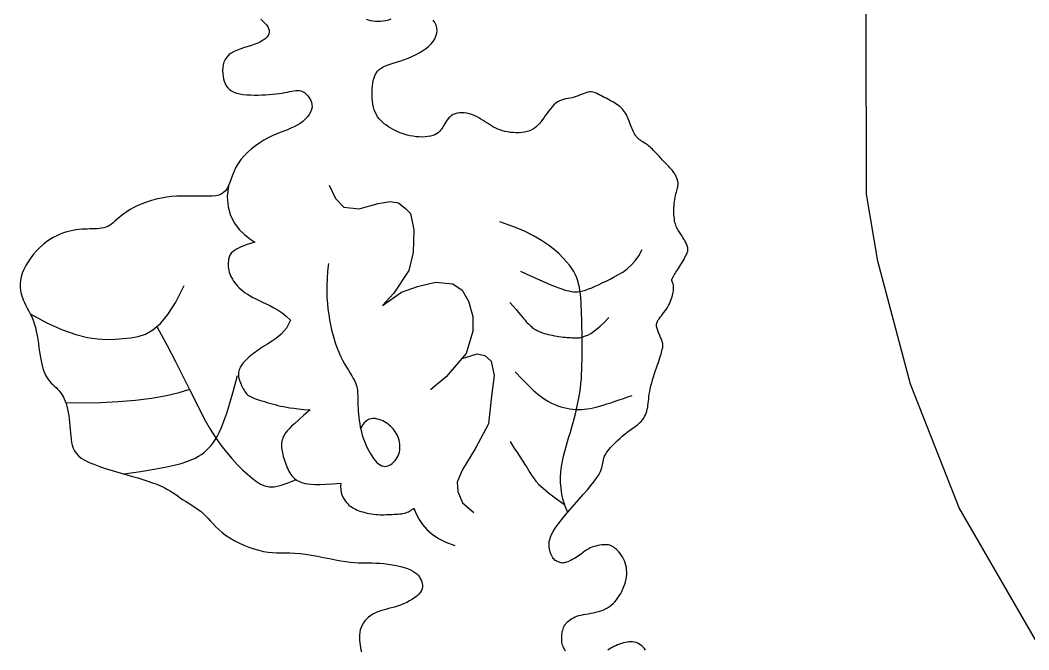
# Paper-space layout 'A0' of a CAD drawing. Header units: millimetres. Extents: x -364 to 825, y -1 to 840.
# Drawn here: x 644.587 to 648.703, y 82.134 to 84.706 of the extents above; entities that cross this region are included whole.
import ezdxf

# ---------------------------------------------------------------- set-up
doc = ezdxf.new("R2010")
doc.units = ezdxf.units.MM
doc.layers.add('ARQ_Vista 01', color=1, linetype='Continuous')

# ---------------------------------------------------------------- blocks, each defined once
blk = doc.blocks.new('BRASÃO ESTADO PARANÁ')
at = {"layer": 'ARQ_Vista 01'}
for points in [[(3242.148, -31183.957), (3242.054, -31183.845), (3241.956, -31183.746), (3241.857, -31183.661), (3241.757, -31183.591), (3241.656, -31183.537), (3241.554, -31183.497), (3241.451, -31183.47), (3241.345, -31183.455), (3241.238, -31183.451), (3241.127, -31183.456), (3241.014, -31183.47), (3240.897, -31183.492), (3240.778, -31183.52), (3240.658, -31183.554), (3240.538, -31183.594), (3240.42, -31183.638), (3240.306, -31183.686), (3240.196, -31183.737), (3240.091, -31183.79), (3239.994, -31183.845), (3239.902, -31183.901), (3239.815, -31183.957)], [(3237.211, -31183.995), (3237.165, -31183.934), (3237.123, -31183.87), (3237.087, -31183.801), (3237.057, -31183.728), (3237.031, -31183.651), (3237.01, -31183.568), (3236.993, -31183.481), (3236.982, -31183.389), (3236.975, -31183.294), (3236.973, -31183.197), (3236.976, -31183.1), (3236.983, -31183.002), (3236.996, -31182.907), (3237.013, -31182.813), (3237.035, -31182.724), (3237.063, -31182.637), (3237.096, -31182.555), (3237.135, -31182.475), (3237.181, -31182.4), (3237.232, -31182.327), (3237.291, -31182.258), (3237.357, -31182.193), (3237.43, -31182.13), (3237.511, -31182.071), (3237.6, -31182.015), (3237.696, -31181.964), (3237.802, -31181.916), (3237.916, -31181.872), (3238.039, -31181.833), (3238.171, -31181.798), (3238.311, -31181.767), (3238.46, -31181.739), (3238.613, -31181.713), (3238.77, -31181.686), (3238.927, -31181.657), (3239.084, -31181.625), (3239.238, -31181.586), (3239.387, -31181.541), (3239.529, -31181.487), (3239.664, -31181.424), (3239.792, -31181.352), (3239.914, -31181.272), (3240.03, -31181.183), (3240.14, -31181.085), (3240.245, -31180.979), (3240.344, -31180.865), (3240.438, -31180.742), (3240.526, -31180.612), (3240.609, -31180.476), (3240.684, -31180.335), (3240.752, -31180.19), (3240.813, -31180.042), (3240.865, -31179.892), (3240.907, -31179.741), (3240.941, -31179.59), (3240.965, -31179.44), (3240.978, -31179.292), (3240.982, -31179.145), (3240.975, -31179.001), (3240.958, -31178.859), (3240.93, -31178.721), (3240.892, -31178.587), (3240.842, -31178.458), (3240.783, -31178.334), (3240.717, -31178.216), (3240.645, -31178.104), (3240.569, -31178), (3240.49, -31177.904), (3240.411, -31177.817), (3240.333, -31177.739), (3240.257, -31177.671), (3240.182, -31177.613), (3240.107, -31177.565), (3240.03, -31177.526), (3239.949, -31177.496), (3239.863, -31177.475), (3239.771, -31177.462), (3239.669, -31177.458), (3239.559, -31177.462), (3239.442, -31177.473), (3239.319, -31177.491), (3239.195, -31177.515), (3239.072, -31177.545), (3238.953, -31177.579), (3238.839, -31177.617), (3238.735, -31177.659), (3238.641, -31177.704), (3238.557, -31177.752), (3238.479, -31177.802), (3238.406, -31177.854), (3238.334, -31177.909), (3238.262, -31177.965), (3238.187, -31178.024), (3238.106, -31178.084), (3238.018, -31178.145), (3237.924, -31178.207), (3237.826, -31178.268), (3237.727, -31178.326), (3237.628, -31178.381), (3237.531, -31178.432), (3237.44, -31178.476), (3237.354, -31178.514), (3237.277, -31178.543), (3237.208, -31178.565), (3237.144, -31178.579), (3237.085, -31178.587), (3237.029, -31178.588), (3236.976, -31178.584), (3236.922, -31178.576), (3236.868, -31178.562), (3236.812, -31178.545), (3236.755, -31178.524), (3236.697, -31178.497), (3236.639, -31178.464), (3236.582, -31178.425), (3236.527, -31178.379), (3236.475, -31178.324), (3236.426, -31178.261), (3236.381, -31178.189), (3236.34, -31178.108), (3236.304, -31178.02), (3236.274, -31177.925), (3236.248, -31177.824), (3236.228, -31177.719), (3236.213, -31177.61), (3236.205, -31177.498), (3236.203, -31177.383), (3236.212, -31177.263), (3236.237, -31177.132), (3236.281, -31176.988), (3236.351, -31176.825), (3236.449, -31176.641), (3236.582, -31176.431), (3236.753, -31176.191), (3236.965, -31175.919), (3237.21, -31175.622), (3237.477, -31175.309), (3237.756, -31174.989), (3238.036, -31174.67), (3238.306, -31174.361), (3238.557, -31174.07), (3238.777, -31173.808), (3238.959, -31173.579), (3239.105, -31173.383), (3239.219, -31173.214), (3239.306, -31173.068), (3239.369, -31172.941), (3239.415, -31172.828), (3239.447, -31172.724), (3239.469, -31172.625), (3239.486, -31172.528), (3239.502, -31172.43), (3239.52, -31172.33), (3239.543, -31172.227), (3239.574, -31172.12), (3239.617, -31172.008), (3239.676, -31171.889), (3239.753, -31171.762), (3239.85, -31171.627), (3239.966, -31171.486), (3240.098, -31171.341), (3240.241, -31171.195), (3240.392, -31171.049), (3240.549, -31170.907), (3240.707, -31170.771), (3240.863, -31170.643), (3241.015, -31170.526), (3241.162, -31170.418), (3241.301, -31170.317), (3241.434, -31170.221), (3241.558, -31170.129), (3241.672, -31170.039), (3241.777, -31169.948), (3241.871, -31169.856), (3241.954, -31169.76), (3242.026, -31169.661), (3242.087, -31169.558), (3242.14, -31169.451), (3242.184, -31169.341), (3242.22, -31169.227), (3242.25, -31169.11), (3242.274, -31168.99), (3242.292, -31168.866), (3242.308, -31168.738), (3242.321, -31168.605), (3242.335, -31168.466), (3242.351, -31168.321), (3242.371, -31168.169), (3242.397, -31168.009), (3242.431, -31167.84), (3242.473, -31167.662), (3242.523, -31167.477), (3242.579, -31167.288), (3242.639, -31167.098), (3242.701, -31166.909), (3242.764, -31166.724), (3242.825, -31166.545), (3242.883, -31166.376), (3242.936, -31166.218), (3242.985, -31166.072), (3243.028, -31165.937), (3243.067, -31165.814), (3243.101, -31165.702), (3243.13, -31165.601), (3243.155, -31165.511), (3243.175, -31165.432), (3243.19, -31165.362), (3243.202, -31165.302), (3243.209, -31165.248), (3243.212, -31165.199), (3243.212, -31165.154), (3243.208, -31165.11), (3243.2, -31165.066), (3243.19, -31165.02), (3243.176, -31164.971), (3243.159, -31164.919), (3243.14, -31164.863), (3243.119, -31164.805), (3243.096, -31164.745), (3243.072, -31164.684), (3243.047, -31164.621), (3243.021, -31164.557), (3242.994, -31164.493), (3242.967, -31164.429), (3242.941, -31164.366), (3242.916, -31164.303), (3242.893, -31164.241), (3242.872, -31164.181), (3242.853, -31164.122), (3242.837, -31164.065), (3242.825, -31164.011), (3242.817, -31163.958), (3242.815, -31163.905), (3242.82, -31163.851), (3242.833, -31163.795), (3242.854, -31163.735), (3242.885, -31163.67), (3242.928, -31163.599), (3242.982, -31163.521), (3243.045, -31163.436), (3243.116, -31163.346), (3243.192, -31163.25), (3243.27, -31163.15), (3243.348, -31163.046), (3243.423, -31162.939), (3243.494, -31162.829), (3243.558, -31162.718), (3243.615, -31162.605), (3243.665, -31162.494), (3243.709, -31162.383), (3243.747, -31162.275), (3243.779, -31162.171), (3243.805, -31162.07), (3243.827, -31161.976), (3243.844, -31161.887), (3243.856, -31161.805), (3243.865, -31161.729), (3243.869, -31161.66), (3243.87, -31161.596), (3243.868, -31161.539), (3243.864, -31161.487), (3243.857, -31161.442), (3243.848, -31161.401), (3243.838, -31161.366), (3243.826, -31161.335), (3243.815, -31161.308), (3243.803, -31161.283), (3243.792, -31161.261), (3243.781, -31161.239), (3243.772, -31161.218), (3243.766, -31161.197), (3243.761, -31161.174), (3243.76, -31161.15), (3243.762, -31161.123), (3243.769, -31161.093), (3243.78, -31161.059), (3243.796, -31161.02), (3243.819, -31160.976), (3243.847, -31160.926), (3243.881, -31160.869), (3243.921, -31160.805), (3243.966, -31160.735), (3244.016, -31160.658), (3244.07, -31160.575), (3244.128, -31160.484), (3244.19, -31160.387), (3244.255, -31160.283), (3244.321, -31160.173), (3244.388, -31160.062), (3244.453, -31159.951), (3244.514, -31159.841), (3244.571, -31159.737), (3244.622, -31159.64), (3244.665, -31159.552), (3244.698, -31159.475), (3244.723, -31159.408), (3244.74, -31159.349), (3244.749, -31159.295), (3244.751, -31159.245), (3244.747, -31159.196), (3244.738, -31159.146), (3244.724, -31159.094), (3244.707, -31159.038), (3244.685, -31158.977), (3244.66, -31158.913), (3244.632, -31158.847), (3244.6, -31158.779), (3244.566, -31158.711), (3244.529, -31158.642), (3244.489, -31158.574), (3244.448, -31158.508), (3244.404, -31158.443), (3244.36, -31158.379), (3244.315, -31158.315), (3244.271, -31158.251), (3244.227, -31158.186), (3244.184, -31158.121), (3244.143, -31158.055), (3244.104, -31157.987), (3244.068, -31157.916), (3244.035, -31157.841), (3244.005, -31157.761), (3243.978, -31157.675), (3243.954, -31157.583), (3243.933, -31157.481), (3243.916, -31157.371), (3243.903, -31157.25), (3243.894, -31157.121), (3243.888, -31156.986), (3243.887, -31156.847), (3243.89, -31156.706), (3243.896, -31156.565), (3243.908, -31156.427), (3243.923, -31156.293), (3243.943, -31156.166), (3243.965, -31156.046), (3243.991, -31155.932), (3244.017, -31155.825), (3244.043, -31155.725), (3244.068, -31155.631), (3244.091, -31155.543), (3244.111, -31155.462), (3244.126, -31155.387), (3244.137, -31155.317), (3244.143, -31155.251), (3244.145, -31155.187), (3244.141, -31155.126), (3244.133, -31155.065), (3244.12, -31155.003), (3244.102, -31154.94), (3244.079, -31154.875), (3244.051, -31154.807), (3244.018, -31154.737), (3243.979, -31154.665), (3243.936, -31154.592), (3243.887, -31154.517), (3243.834, -31154.442), (3243.776, -31154.367), (3243.714, -31154.291), (3243.647, -31154.216), (3243.578, -31154.141), (3243.508, -31154.067), (3243.436, -31153.993), (3243.366, -31153.921), (3243.297, -31153.851), (3243.23, -31153.782), (3243.167, -31153.716), (3243.107, -31153.651), (3243.049, -31153.587), (3242.992, -31153.524), (3242.935, -31153.461), (3242.879, -31153.398), (3242.821, -31153.335), (3242.761, -31153.271), (3242.698, -31153.206), (3242.633, -31153.14), (3242.565, -31153.074), (3242.496, -31153.009), (3242.424, -31152.945), (3242.351, -31152.883), (3242.276, -31152.824), (3242.2, -31152.768), (3242.123, -31152.717), (3242.046, -31152.668), (3241.969, -31152.62), (3241.894, -31152.572), (3241.821, -31152.523), (3241.751, -31152.471), (3241.684, -31152.415), (3241.622, -31152.354), (3241.565, -31152.286), (3241.513, -31152.211), (3241.465, -31152.131), (3241.419, -31152.046), (3241.377, -31151.956), (3241.337, -31151.861), (3241.298, -31151.764), (3241.259, -31151.663), (3241.221, -31151.56), (3241.182, -31151.456), (3241.142, -31151.351), (3241.101, -31151.247), (3241.057, -31151.144), (3241.011, -31151.044), (3240.961, -31150.947), (3240.908, -31150.855), (3240.85, -31150.769), (3240.788, -31150.687), (3240.721, -31150.61), (3240.65, -31150.537), (3240.574, -31150.467), (3240.494, -31150.401), (3240.408, -31150.337), (3240.318, -31150.276), (3240.223, -31150.216), (3240.125, -31150.157), (3240.022, -31150.1), (3239.918, -31150.044), (3239.812, -31149.988), (3239.706, -31149.932), (3239.6, -31149.877), (3239.496, -31149.821), (3239.393, -31149.765), (3239.291, -31149.711), (3239.191, -31149.661), (3239.091, -31149.616), (3238.991, -31149.58), (3238.889, -31149.553), (3238.787, -31149.539), (3238.682, -31149.54), (3238.575, -31149.556), (3238.465, -31149.585), (3238.353, -31149.625), (3238.238, -31149.671), (3238.12, -31149.721), (3237.999, -31149.771), (3237.875, -31149.819), (3237.747, -31149.86), (3237.617, -31149.893), (3237.485, -31149.921), (3237.352, -31149.946), (3237.219, -31149.972), (3237.088, -31150.003), (3236.959, -31150.042), (3236.833, -31150.093), (3236.712, -31150.159), (3236.597, -31150.242), (3236.486, -31150.342), (3236.38, -31150.454), (3236.278, -31150.576), (3236.178, -31150.706), (3236.082, -31150.84), (3235.987, -31150.975), (3235.893, -31151.11), (3235.8, -31151.24), (3235.705, -31151.365), (3235.607, -31151.483), (3235.505, -31151.593), (3235.395, -31151.694), (3235.277, -31151.784), (3235.149, -31151.863), (3235.008, -31151.928), (3234.854, -31151.979), (3234.689, -31152.016), (3234.517, -31152.041), (3234.339, -31152.053), (3234.159, -31152.055), (3233.979, -31152.047), (3233.804, -31152.03), (3233.636, -31152.005), (3233.476, -31151.972), (3233.326, -31151.933), (3233.182, -31151.886), (3233.044, -31151.833), (3232.911, -31151.773), (3232.78, -31151.707), (3232.652, -31151.635), (3232.523, -31151.557), (3232.394, -31151.474), (3232.263, -31151.387), (3232.131, -31151.299), (3231.996, -31151.213), (3231.859, -31151.13), (3231.719, -31151.053), (3231.575, -31150.985), (3231.428, -31150.927), (3231.277, -31150.882), (3231.124, -31150.849), (3230.971, -31150.83), (3230.821, -31150.824), (3230.676, -31150.831), (3230.538, -31150.852), (3230.41, -31150.885), (3230.293, -31150.932), (3230.19, -31150.993), (3230.099, -31151.065), (3230.018, -31151.146), (3229.945, -31151.234), (3229.879, -31151.329), (3229.818, -31151.426), (3229.759, -31151.525), (3229.701, -31151.624), (3229.642, -31151.72), (3229.58, -31151.812), (3229.513, -31151.9), (3229.438, -31151.982), (3229.355, -31152.057), (3229.259, -31152.124), (3229.151, -31152.183), (3229.026, -31152.232), (3228.885, -31152.27), (3228.729, -31152.297), (3228.561, -31152.314), (3228.383, -31152.32), (3228.199, -31152.316), (3228.01, -31152.301), (3227.82, -31152.276), (3227.631, -31152.241), (3227.446, -31152.195), (3227.265, -31152.141), (3227.09, -31152.079), (3226.92, -31152.01), (3226.756, -31151.935), (3226.599, -31151.855), (3226.449, -31151.771), (3226.306, -31151.684), (3226.172, -31151.595), (3226.046, -31151.502), (3225.929, -31151.405), (3225.821, -31151.301), (3225.723, -31151.19), (3225.634, -31151.069), (3225.555, -31150.937), (3225.487, -31150.794), (3225.429, -31150.637), (3225.381, -31150.469), (3225.344, -31150.291), (3225.316, -31150.107), (3225.297, -31149.919), (3225.288, -31149.729), (3225.287, -31149.539), (3225.294, -31149.352), (3225.309, -31149.169), (3225.333, -31148.994), (3225.367, -31148.826), (3225.413, -31148.668), (3225.47, -31148.521), (3225.541, -31148.386), (3225.626, -31148.265), (3225.727, -31148.159), (3225.844, -31148.069), (3225.977, -31147.993), (3226.125, -31147.926), (3226.287, -31147.866), (3226.462, -31147.81), (3226.651, -31147.753), (3226.851, -31147.692), (3227.062, -31147.624), (3227.283, -31147.547), (3227.511, -31147.459), (3227.74, -31147.361), (3227.967, -31147.253), (3228.188, -31147.136), (3228.398, -31147.01), (3228.593, -31146.875), (3228.769, -31146.732), (3228.922, -31146.58), (3229.05, -31146.422), (3229.153, -31146.258), (3229.229, -31146.091), (3229.276, -31145.922), (3229.295, -31145.753), (3229.283, -31145.585), (3229.239, -31145.419), (3229.163, -31145.258), (3229.061, -31145.103)], [(3226.454, -31145.057), (3226.299, -31145.114), (3226.14, -31145.155), (3225.978, -31145.183), (3225.815, -31145.197), (3225.653, -31145.201), (3225.496, -31145.194), (3225.344, -31145.177), (3225.2, -31145.152), (3225.067, -31145.12), (3224.944, -31145.079)], [(3218.438, -31145.051), (3218.57, -31145.173), (3218.686, -31145.292), (3218.784, -31145.407), (3218.863, -31145.52), (3218.919, -31145.63), (3218.95, -31145.739), (3218.955, -31145.846), (3218.931, -31145.952), (3218.879, -31146.056), (3218.802, -31146.158), (3218.699, -31146.256), (3218.573, -31146.351), (3218.426, -31146.441), (3218.257, -31146.525), (3218.07, -31146.602), (3217.866, -31146.674), (3217.65, -31146.741), (3217.429, -31146.808), (3217.209, -31146.878), (3216.996, -31146.954), (3216.796, -31147.039), (3216.615, -31147.138), (3216.459, -31147.252), (3216.333, -31147.385), (3216.236, -31147.534), (3216.166, -31147.696), (3216.118, -31147.866), (3216.092, -31148.042), (3216.083, -31148.22), (3216.09, -31148.396), (3216.109, -31148.567), (3216.139, -31148.73), (3216.181, -31148.884), (3216.236, -31149.027), (3216.307, -31149.159), (3216.394, -31149.278), (3216.5, -31149.384), (3216.627, -31149.476), (3216.775, -31149.552), (3216.946, -31149.613), (3217.138, -31149.659), (3217.345, -31149.692), (3217.566, -31149.714), (3217.796, -31149.726), (3218.031, -31149.73), (3218.267, -31149.728), (3218.502, -31149.72), (3218.731, -31149.709), (3218.954, -31149.695), (3219.169, -31149.677), (3219.374, -31149.657), (3219.57, -31149.634), (3219.753, -31149.609), (3219.925, -31149.582), (3220.083, -31149.552), (3220.226, -31149.521), (3220.357, -31149.492), (3220.478, -31149.466), (3220.592, -31149.449), (3220.699, -31149.442), (3220.804, -31149.449), (3220.908, -31149.473), (3221.013, -31149.517), (3221.121, -31149.583), (3221.228, -31149.67), (3221.329, -31149.775), (3221.421, -31149.895), (3221.497, -31150.027), (3221.554, -31150.169), (3221.587, -31150.318), (3221.592, -31150.471), (3221.564, -31150.626), (3221.506, -31150.78), (3221.42, -31150.932), (3221.309, -31151.08), (3221.177, -31151.221), (3221.025, -31151.355), (3220.858, -31151.479), (3220.676, -31151.591), (3220.484, -31151.69), (3220.282, -31151.781), (3220.071, -31151.866), (3219.85, -31151.951), (3219.621, -31152.039), (3219.384, -31152.135), (3219.139, -31152.243), (3218.887, -31152.368), (3218.63, -31152.512), (3218.37, -31152.675), (3218.113, -31152.855), (3217.864, -31153.05), (3217.628, -31153.259), (3217.409, -31153.478), (3217.213, -31153.707), (3217.043, -31153.944), (3216.904, -31154.186), (3216.79, -31154.429), (3216.694, -31154.668), (3216.611, -31154.898), (3216.533, -31155.114), (3216.454, -31155.313), (3216.367, -31155.488), (3216.266, -31155.635), (3216.145, -31155.75), (3216.003, -31155.837), (3215.842, -31155.899), (3215.66, -31155.939), (3215.46, -31155.963), (3215.24, -31155.973), (3215.002, -31155.974), (3214.746, -31155.97), (3214.473, -31155.963), (3214.185, -31155.958), (3213.885, -31155.957), (3213.577, -31155.96), (3213.261, -31155.972), (3212.943, -31155.995), (3212.624, -31156.03), (3212.307, -31156.081), (3211.996, -31156.148), (3211.692, -31156.231), (3211.399, -31156.327), (3211.118, -31156.434), (3210.853, -31156.549), (3210.605, -31156.671), (3210.378, -31156.796), (3210.173, -31156.924), (3209.992, -31157.051), (3209.833, -31157.176), (3209.692, -31157.296), (3209.564, -31157.411), (3209.446, -31157.518), (3209.335, -31157.616), (3209.226, -31157.703), (3209.116, -31157.777), (3209.001, -31157.836), (3208.881, -31157.883), (3208.755, -31157.918), (3208.625, -31157.944), (3208.49, -31157.962), (3208.349, -31157.973), (3208.204, -31157.981), (3208.054, -31157.985), (3207.899, -31157.989), (3207.739, -31157.993), (3207.575, -31157.999), (3207.405, -31158.009), (3207.229, -31158.025), (3207.049, -31158.047), (3206.863, -31158.077), (3206.671, -31158.117), (3206.474, -31158.169), (3206.272, -31158.233), (3206.067, -31158.311), (3205.859, -31158.404), (3205.649, -31158.513), (3205.44, -31158.639), (3205.231, -31158.783), (3205.024, -31158.947), (3204.82, -31159.131), (3204.622, -31159.332), (3204.433, -31159.547), (3204.257, -31159.773), (3204.096, -31160.006), (3203.954, -31160.242), (3203.833, -31160.479), (3203.738, -31160.713), (3203.669, -31160.941), (3203.627, -31161.163), (3203.608, -31161.378), (3203.611, -31161.587), (3203.633, -31161.789), (3203.673, -31161.984), (3203.727, -31162.173), (3203.793, -31162.356), (3203.871, -31162.532), (3203.956, -31162.704), (3204.046, -31162.876), (3204.139, -31163.05), (3204.231, -31163.229), (3204.321, -31163.416), (3204.405, -31163.615), (3204.48, -31163.828), (3204.546, -31164.057), (3204.602, -31164.298), (3204.65, -31164.549), (3204.693, -31164.805), (3204.731, -31165.062), (3204.767, -31165.316), (3204.801, -31165.562), (3204.836, -31165.798), (3204.874, -31166.019), (3204.915, -31166.225), (3204.959, -31166.417), (3205.008, -31166.594), (3205.062, -31166.759), (3205.122, -31166.91), (3205.189, -31167.048), (3205.263, -31167.174), (3205.345, -31167.288), (3205.434, -31167.393), (3205.527, -31167.492), (3205.623, -31167.585), (3205.721, -31167.677), (3205.818, -31167.77), (3205.913, -31167.865), (3206.005, -31167.966), (3206.092, -31168.075), (3206.174, -31168.192), (3206.249, -31168.319), (3206.319, -31168.455), (3206.382, -31168.601), (3206.439, -31168.758), (3206.49, -31168.926), (3206.533, -31169.106), (3206.57, -31169.297), (3206.6, -31169.498), (3206.626, -31169.706), (3206.648, -31169.919), (3206.667, -31170.133), (3206.685, -31170.347), (3206.703, -31170.557), (3206.721, -31170.762), (3206.742, -31170.959), (3206.77, -31171.147), (3206.81, -31171.328), (3206.868, -31171.5), (3206.948, -31171.665), (3207.056, -31171.823), (3207.197, -31171.973), (3207.376, -31172.115), (3207.597, -31172.251), (3207.855, -31172.38), (3208.144, -31172.503), (3208.458, -31172.62), (3208.791, -31172.733), (3209.136, -31172.842), (3209.488, -31172.947), (3209.841, -31173.049), (3210.188, -31173.149), (3210.527, -31173.247), (3210.857, -31173.344), (3211.173, -31173.441), (3211.474, -31173.538), (3211.758, -31173.635), (3212.023, -31173.734), (3212.265, -31173.836), (3212.484, -31173.94), (3212.683, -31174.046), (3212.864, -31174.154), (3213.032, -31174.262), (3213.19, -31174.37), (3213.342, -31174.476), (3213.491, -31174.581), (3213.642, -31174.684), (3213.797, -31174.783), (3213.955, -31174.882), (3214.115, -31174.981), (3214.276, -31175.082), (3214.437, -31175.188), (3214.596, -31175.3), (3214.751, -31175.421), (3214.903, -31175.552), (3215.049, -31175.695), (3215.194, -31175.848), (3215.342, -31176.01), (3215.496, -31176.177), (3215.662, -31176.349), (3215.843, -31176.523), (3216.044, -31176.696), (3216.269, -31176.867), (3216.52, -31177.034), (3216.794, -31177.194), (3217.085, -31177.345), (3217.388, -31177.484), (3217.697, -31177.609), (3218.007, -31177.717), (3218.312, -31177.806), (3218.606, -31177.872), (3218.887, -31177.916), (3219.157, -31177.942), (3219.422, -31177.953), (3219.687, -31177.957), (3219.958, -31177.958), (3220.238, -31177.962), (3220.535, -31177.974), (3220.852, -31178), (3221.194, -31178.043), (3221.554, -31178.1), (3221.925, -31178.168), (3222.3, -31178.241), (3222.67, -31178.316), (3223.03, -31178.387), (3223.37, -31178.451), (3223.683, -31178.502), (3223.964, -31178.538), (3224.218, -31178.56), (3224.45, -31178.573), (3224.668, -31178.578), (3224.878, -31178.579), (3225.086, -31178.579), (3225.299, -31178.581), (3225.523, -31178.589), (3225.764, -31178.604), (3226.017, -31178.628), (3226.277, -31178.66), (3226.537, -31178.7), (3226.792, -31178.746), (3227.037, -31178.8), (3227.264, -31178.861), (3227.47, -31178.929), (3227.649, -31179.002), (3227.802, -31179.081), (3227.932, -31179.165), (3228.041, -31179.254), (3228.131, -31179.347), (3228.205, -31179.443), (3228.264, -31179.543), (3228.313, -31179.645), (3228.351, -31179.748), (3228.378, -31179.854), (3228.392, -31179.96), (3228.389, -31180.068), (3228.369, -31180.177), (3228.328, -31180.285), (3228.266, -31180.394), (3228.178, -31180.503), (3228.065, -31180.612), (3227.929, -31180.718), (3227.774, -31180.822), (3227.604, -31180.921), (3227.423, -31181.014), (3227.234, -31181.101), (3227.043, -31181.179), (3226.852, -31181.248), (3226.665, -31181.307), (3226.483, -31181.357), (3226.305, -31181.403), (3226.133, -31181.446), (3225.966, -31181.491), (3225.803, -31181.539), (3225.646, -31181.594), (3225.494, -31181.659), (3225.348, -31181.735), (3225.209, -31181.823), (3225.079, -31181.923), (3224.959, -31182.033), (3224.85, -31182.153), (3224.755, -31182.282), (3224.674, -31182.419), (3224.61, -31182.565), (3224.564, -31182.717), (3224.533, -31182.874), (3224.517, -31183.034), (3224.512, -31183.195), (3224.518, -31183.354), (3224.531, -31183.511), (3224.551, -31183.661), (3224.575, -31183.805), (3224.601, -31183.939), (3224.633, -31184.065)], [(3266.395, -31183.718), (3261.467, -31175.185), (3258.476, -31167.553), (3256.455, -31159.982), (3255.763, -31155.833), (3255.561, -31058.617)], [(3216.454, -31155.313), (3216.371, -31156.011), (3216.419, -31156.626), (3216.573, -31157.162), (3216.809, -31157.624), (3217.101, -31158.015), (3217.424, -31158.34), (3217.753, -31158.603), (3218.062, -31158.808)], [(3222.646, -31155.298), (3223.029, -31156.104), (3223.549, -31156.642), (3224.49, -31156.738), (3225.663, -31156.412), (3226.413, -31156.296), (3226.911, -31156.373), (3227.353, -31156.718), (3227.661, -31157.045), (3227.873, -31158.043), (3227.833, -31159.445), (3227.565, -31160.558), (3226.641, -31161.944), (3225.931, -31162.712)], [(3237.343, -31175.466), (3237.187, -31175.083), (3237.068, -31174.709), (3236.985, -31174.342), (3236.933, -31173.983), (3236.909, -31173.633), (3236.909, -31173.291), (3236.931, -31172.957), (3236.97, -31172.632), (3237.024, -31172.315), (3237.089, -31172.005), (3237.164, -31171.701), (3237.246, -31171.401), (3237.333, -31171.104), (3237.423, -31170.808), (3237.513, -31170.512), (3237.602, -31170.214), (3237.687, -31169.914), (3237.768, -31169.611), (3237.844, -31169.307), (3237.914, -31169.003), (3237.978, -31168.701), (3238.035, -31168.4), (3238.084, -31168.101), (3238.126, -31167.807), (3238.159, -31167.518), (3238.185, -31167.232), (3238.204, -31166.949), (3238.217, -31166.667), (3238.225, -31166.387), (3238.23, -31166.106), (3238.232, -31165.824), (3238.233, -31165.539), (3238.232, -31165.251), (3238.231, -31164.961), (3238.229, -31164.671), (3238.226, -31164.381), (3238.221, -31164.093), (3238.216, -31163.809), (3238.21, -31163.53), (3238.202, -31163.257), (3238.194, -31162.992), (3238.182, -31162.735), (3238.168, -31162.487), (3238.15, -31162.246), (3238.127, -31162.015), (3238.099, -31161.793), (3238.063, -31161.58), (3238.02, -31161.376), (3237.969, -31161.182), (3237.905, -31160.994), (3237.825, -31160.808), (3237.726, -31160.621), (3237.604, -31160.428), (3237.455, -31160.226), (3237.276, -31160.011), (3237.063, -31159.78), (3236.812, -31159.529), (3236.513, -31159.262), (3236.157, -31158.983), (3235.733, -31158.696), (3235.233, -31158.405), (3234.644, -31158.114), (3233.959, -31157.828), (3233.167, -31157.55)], [(3218.062, -31158.808), (3217.588, -31158.956), (3217.22, -31159.097), (3216.945, -31159.232), (3216.747, -31159.362), (3216.613, -31159.487), (3216.528, -31159.609), (3216.48, -31159.729), (3216.453, -31159.846), (3216.435, -31159.963), (3216.425, -31160.079), (3216.423, -31160.194), (3216.428, -31160.309), (3216.44, -31160.423), (3216.461, -31160.536), (3216.489, -31160.649), (3216.525, -31160.761), (3216.569, -31160.873), (3216.621, -31160.983), (3216.682, -31161.093), (3216.75, -31161.202), (3216.827, -31161.31), (3216.913, -31161.416), (3217.008, -31161.52), (3217.111, -31161.622), (3217.223, -31161.722), (3217.345, -31161.821), (3217.478, -31161.918), (3217.622, -31162.015), (3217.778, -31162.11), (3217.948, -31162.206), (3218.13, -31162.302), (3218.328, -31162.399), (3218.54, -31162.497), (3218.765, -31162.601), (3219.001, -31162.715), (3219.245, -31162.845), (3219.495, -31162.993), (3219.749, -31163.166), (3220.005, -31163.368), (3220.26, -31163.603)], [(3234.43, -31160.595), (3235.049, -31160.875), (3235.559, -31161.103), (3235.975, -31161.285), (3236.311, -31161.427), (3236.581, -31161.537), (3236.799, -31161.62), (3236.98, -31161.684), (3237.137, -31161.735), (3237.284, -31161.778), (3237.424, -31161.814), (3237.56, -31161.841), (3237.696, -31161.859), (3237.833, -31161.865), (3237.974, -31161.859), (3238.123, -31161.839), (3238.281, -31161.805), (3238.451, -31161.755), (3238.633, -31161.69), (3238.826, -31161.613), (3239.031, -31161.523), (3239.247, -31161.424), (3239.474, -31161.315), (3239.712, -31161.199), (3239.959, -31161.076), (3240.216, -31160.947), (3240.479, -31160.805), (3240.743, -31160.643), (3241.004, -31160.453), (3241.258, -31160.228), (3241.5, -31159.959), (3241.727, -31159.64), (3241.934, -31159.262)], [(3222.61, -31160.126), (3222.554, -31160.601), (3222.519, -31161.045), (3222.501, -31161.463), (3222.5, -31161.857), (3222.513, -31162.23), (3222.539, -31162.586), (3222.575, -31162.928), (3222.62, -31163.26), (3222.671, -31163.584), (3222.73, -31163.899), (3222.796, -31164.206), (3222.869, -31164.504), (3222.949, -31164.793), (3223.038, -31165.072), (3223.135, -31165.339), (3223.241, -31165.596), (3223.354, -31165.841), (3223.474, -31166.075), (3223.596, -31166.296), (3223.717, -31166.504), (3223.835, -31166.699), (3223.945, -31166.881), (3224.046, -31167.049), (3224.134, -31167.203), (3224.206, -31167.343), (3224.264, -31167.472), (3224.308, -31167.592), (3224.342, -31167.706), (3224.367, -31167.817), (3224.384, -31167.928), (3224.395, -31168.041), (3224.402, -31168.16), (3224.407, -31168.287), (3224.41, -31168.422), (3224.413, -31168.566), (3224.416, -31168.718), (3224.42, -31168.877), (3224.427, -31169.045), (3224.438, -31169.221), (3224.452, -31169.405), (3224.471, -31169.597), (3224.496, -31169.795), (3224.528, -31169.998), (3224.566, -31170.205), (3224.612, -31170.414), (3224.665, -31170.624), (3224.728, -31170.834), (3224.799, -31171.042), (3224.88, -31171.246), (3224.969, -31171.445), (3225.065, -31171.635), (3225.166, -31171.815), (3225.27, -31171.982), (3225.377, -31172.134), (3225.483, -31172.267), (3225.589, -31172.381), (3225.692, -31172.472), (3225.792, -31172.541), (3225.89, -31172.59), (3225.986, -31172.619), (3226.08, -31172.63), (3226.173, -31172.624), (3226.265, -31172.601), (3226.356, -31172.564), (3226.446, -31172.512), (3226.534, -31172.447), (3226.619, -31172.371), (3226.699, -31172.285), (3226.772, -31172.19), (3226.838, -31172.087), (3226.894, -31171.977), (3226.94, -31171.862), (3226.974, -31171.743), (3226.996, -31171.622), (3227.008, -31171.498), (3227.009, -31171.374), (3227.001, -31171.251), (3226.984, -31171.13), (3226.958, -31171.012), (3226.925, -31170.898), (3226.884, -31170.789), (3226.837, -31170.686), (3226.783, -31170.587), (3226.723, -31170.493), (3226.657, -31170.403), (3226.586, -31170.317), (3226.51, -31170.235), (3226.43, -31170.157), (3226.344, -31170.081), (3226.255, -31170.01), (3226.16, -31169.943), (3226.06, -31169.882), (3225.955, -31169.827), (3225.845, -31169.779), (3225.728, -31169.739), (3225.606, -31169.708), (3225.477, -31169.687), (3225.345, -31169.681), (3225.21, -31169.697), (3225.074, -31169.741), (3224.94, -31169.82), (3224.81, -31169.939), (3224.685, -31170.106), (3224.568, -31170.325)], [(3204.231, -31163.229), (3205.292, -31163.798), (3206.22, -31164.215), (3207.033, -31164.501), (3207.748, -31164.678), (3208.38, -31164.769), (3208.947, -31164.795), (3209.465, -31164.778), (3209.952, -31164.741), (3210.421, -31164.695), (3210.88, -31164.616), (3211.334, -31164.468), (3211.788, -31164.217), (3212.247, -31163.827), (3212.717, -31163.264), (3213.202, -31162.493), (3213.707, -31161.478)], [(3225.931, -31162.712), (3227.102, -31161.893), (3228.097, -31161.53), (3229.201, -31161.274), (3230.276, -31161.368), (3230.841, -31161.758), (3231.223, -31162.441), (3231.495, -31163.386), (3231.495, -31164.295), (3231.093, -31165.668), (3229.853, -31167.109), (3228.883, -31167.9)], [(3233.785, -31162.514), (3233.992, -31162.75), (3234.168, -31162.955), (3234.316, -31163.132), (3234.441, -31163.284), (3234.547, -31163.414), (3234.638, -31163.526), (3234.717, -31163.623), (3234.789, -31163.707), (3234.856, -31163.782), (3234.921, -31163.849), (3234.983, -31163.909), (3235.044, -31163.963), (3235.104, -31164.013), (3235.163, -31164.058), (3235.222, -31164.1), (3235.281, -31164.14), (3235.342, -31164.179), (3235.406, -31164.218), (3235.473, -31164.255), (3235.545, -31164.292), (3235.622, -31164.327), (3235.707, -31164.362), (3235.8, -31164.396), (3235.902, -31164.429), (3236.014, -31164.461), (3236.135, -31164.491), (3236.262, -31164.521), (3236.395, -31164.548), (3236.53, -31164.574), (3236.667, -31164.598), (3236.803, -31164.619), (3236.936, -31164.637), (3237.065, -31164.652), (3237.188, -31164.665), (3237.307, -31164.675), (3237.419, -31164.684), (3237.524, -31164.69), (3237.622, -31164.695), (3237.713, -31164.698), (3237.795, -31164.701), (3237.869, -31164.702), (3237.937, -31164.702), (3238.003, -31164.7), (3238.068, -31164.693), (3238.136, -31164.682), (3238.21, -31164.665), (3238.293, -31164.641), (3238.387, -31164.609), (3238.496, -31164.568), (3238.622, -31164.511), (3238.768, -31164.431), (3238.935, -31164.322), (3239.127, -31164.177), (3239.345, -31163.989), (3239.593, -31163.751), (3239.873, -31163.457)], [(3220.26, -31163.603), (3220.148, -31163.867), (3220.013, -31164.098), (3219.859, -31164.3), (3219.692, -31164.476), (3219.517, -31164.63), (3219.34, -31164.765), (3219.165, -31164.884), (3218.999, -31164.992), (3218.844, -31165.09), (3218.702, -31165.182), (3218.57, -31165.267), (3218.446, -31165.349), (3218.329, -31165.427), (3218.217, -31165.504), (3218.109, -31165.58), (3218.003, -31165.658), (3217.897, -31165.737), (3217.794, -31165.819), (3217.693, -31165.903), (3217.596, -31165.988), (3217.505, -31166.075), (3217.421, -31166.162), (3217.344, -31166.249), (3217.277, -31166.336), (3217.22, -31166.422), (3217.172, -31166.508), (3217.134, -31166.592), (3217.104, -31166.675), (3217.082, -31166.755), (3217.067, -31166.834), (3217.058, -31166.909), (3217.055, -31166.981), (3217.058, -31167.05), (3217.065, -31167.116), (3217.077, -31167.181), (3217.094, -31167.245), (3217.115, -31167.31), (3217.139, -31167.377), (3217.167, -31167.448), (3217.199, -31167.522), (3217.234, -31167.601), (3217.271, -31167.683), (3217.312, -31167.767), (3217.356, -31167.851), (3217.403, -31167.933), (3217.454, -31168.011), (3217.507, -31168.085), (3217.563, -31168.151), (3217.623, -31168.209), (3217.687, -31168.26), (3217.757, -31168.305), (3217.834, -31168.345), (3217.918, -31168.383), (3218.012, -31168.42), (3218.117, -31168.458), (3218.233, -31168.497), (3218.362, -31168.54), (3218.503, -31168.585), (3218.653, -31168.632), (3218.81, -31168.68), (3218.973, -31168.728), (3219.141, -31168.776), (3219.31, -31168.822), (3219.48, -31168.866), (3219.65, -31168.907), (3219.827, -31168.945), (3220.018, -31168.981), (3220.232, -31169.016), (3220.477, -31169.049), (3220.76, -31169.081), (3221.09, -31169.114), (3221.475, -31169.146)], [(3212.056, -31164.048), (3212.664, -31165.167), (3213.186, -31166.165), (3213.636, -31167.057), (3214.03, -31167.853), (3214.381, -31168.567), (3214.704, -31169.211), (3215.014, -31169.797), (3215.324, -31170.336), (3215.647, -31170.841), (3215.979, -31171.311), (3216.316, -31171.746), (3216.653, -31172.145), (3216.985, -31172.507), (3217.307, -31172.832), (3217.614, -31173.117), (3217.9, -31173.363), (3218.165, -31173.568), (3218.418, -31173.727), (3218.677, -31173.836), (3218.955, -31173.889), (3219.268, -31173.883), (3219.631, -31173.811), (3220.059, -31173.669), (3220.567, -31173.452)], [(3230.836, -31165.967), (3231.77, -31165.697), (3232.243, -31165.792), (3232.622, -31166.147), (3232.813, -31167.024), (3232.647, -31168.305), (3232.457, -31169.999), (3231.65, -31171.541), (3230.841, -31172.868), (3230.534, -31173.604), (3230.582, -31174.173), (3230.867, -31174.884), (3231.554, -31175.477)], [(3234.103, -31166.803), (3234.535, -31167.253), (3234.906, -31167.624), (3235.225, -31167.925), (3235.501, -31168.167), (3235.744, -31168.358), (3235.96, -31168.509), (3236.16, -31168.628), (3236.352, -31168.727), (3236.542, -31168.812), (3236.733, -31168.886), (3236.922, -31168.949), (3237.111, -31169.001), (3237.297, -31169.043), (3237.482, -31169.076), (3237.664, -31169.099), (3237.842, -31169.113), (3238.017, -31169.118), (3238.19, -31169.115), (3238.363, -31169.103), (3238.539, -31169.082), (3238.72, -31169.053), (3238.907, -31169.015), (3239.104, -31168.969), (3239.312, -31168.913), (3239.533, -31168.85), (3239.766, -31168.779), (3240.009, -31168.701), (3240.26, -31168.618), (3240.519, -31168.53), (3240.782, -31168.439), (3241.049, -31168.346), (3241.318, -31168.252)], [(3210.014, -31173.099), (3211.029, -31172.949), (3211.866, -31172.811), (3212.546, -31172.683), (3213.093, -31172.562), (3213.527, -31172.448), (3213.873, -31172.337), (3214.15, -31172.228), (3214.383, -31172.118), (3214.589, -31172.006), (3214.776, -31171.889), (3214.944, -31171.766), (3215.099, -31171.634), (3215.241, -31171.492), (3215.375, -31171.338), (3215.502, -31171.17), (3215.626, -31170.986), (3215.75, -31170.781), (3215.878, -31170.537), (3216.016, -31170.231), (3216.166, -31169.842), (3216.336, -31169.348), (3216.528, -31168.728), (3216.748, -31167.959), (3217, -31167.02)], [(3206.411, -31168.68), (3207.476, -31168.704), (3208.566, -31168.687), (3209.653, -31168.633), (3210.71, -31168.542), (3211.707, -31168.418), (3212.617, -31168.262), (3213.412, -31168.079), (3214.063, -31167.869)], [(3221.475, -31169.146), (3221.086, -31169.479), (3220.772, -31169.753), (3220.522, -31169.976), (3220.328, -31170.158), (3220.18, -31170.306), (3220.069, -31170.428), (3219.986, -31170.533), (3219.921, -31170.629), (3219.867, -31170.722), (3219.821, -31170.815), (3219.784, -31170.908), (3219.754, -31171), (3219.733, -31171.094), (3219.718, -31171.188), (3219.711, -31171.284), (3219.71, -31171.382), (3219.715, -31171.482), (3219.726, -31171.584), (3219.742, -31171.688), (3219.763, -31171.795), (3219.788, -31171.904), (3219.818, -31172.015), (3219.851, -31172.128), (3219.887, -31172.243), (3219.927, -31172.36), (3219.969, -31172.477), (3220.014, -31172.595), (3220.062, -31172.71), (3220.114, -31172.822), (3220.169, -31172.93), (3220.228, -31173.033), (3220.29, -31173.128), (3220.356, -31173.216), (3220.427, -31173.296), (3220.505, -31173.369), (3220.59, -31173.435), (3220.684, -31173.494), (3220.788, -31173.547), (3220.904, -31173.595), (3221.031, -31173.638), (3221.174, -31173.675), (3221.341, -31173.706), (3221.54, -31173.729), (3221.782, -31173.742), (3222.076, -31173.742), (3222.431, -31173.729), (3222.857, -31173.701), (3223.365, -31173.655)], [(3233.793, -31171.1), (3234.035, -31171.476), (3234.242, -31171.796), (3234.419, -31172.069), (3234.57, -31172.303), (3234.701, -31172.506), (3234.817, -31172.687), (3234.922, -31172.853), (3235.021, -31173.013), (3235.122, -31173.174), (3235.236, -31173.344), (3235.381, -31173.531), (3235.572, -31173.74), (3235.825, -31173.98), (3236.154, -31174.256), (3236.577, -31174.578), (3237.107, -31174.95)], [(3223.365, -31173.655), (3223.348, -31173.869), (3223.357, -31174.061), (3223.387, -31174.235), (3223.434, -31174.389), (3223.494, -31174.527), (3223.563, -31174.649), (3223.638, -31174.758), (3223.715, -31174.853), (3223.79, -31174.937), (3223.865, -31175.011), (3223.941, -31175.076), (3224.018, -31175.134), (3224.099, -31175.187), (3224.185, -31175.234), (3224.277, -31175.278), (3224.376, -31175.32), (3224.485, -31175.362), (3224.601, -31175.402), (3224.723, -31175.44), (3224.851, -31175.476), (3224.982, -31175.508), (3225.116, -31175.537), (3225.251, -31175.561), (3225.386, -31175.58), (3225.52, -31175.594), (3225.653, -31175.603), (3225.784, -31175.608), (3225.913, -31175.609), (3226.041, -31175.607), (3226.167, -31175.604), (3226.292, -31175.6), (3226.415, -31175.595), (3226.536, -31175.59), (3226.655, -31175.586), (3226.77, -31175.58), (3226.883, -31175.572), (3226.991, -31175.562), (3227.095, -31175.549), (3227.193, -31175.533), (3227.286, -31175.511), (3227.373, -31175.485), (3227.453, -31175.456), (3227.527, -31175.423), (3227.593, -31175.39), (3227.652, -31175.357), (3227.704, -31175.325), (3227.748, -31175.296), (3227.785, -31175.272), (3227.813, -31175.252), (3227.834, -31175.238), (3227.85, -31175.227), (3227.86, -31175.22), (3227.866, -31175.216), (3227.869, -31175.214), (3227.871, -31175.213), (3227.871, -31175.213)], [(3227.871, -31175.213), (3228.012, -31175.56), (3228.185, -31175.896), (3228.399, -31176.218), (3228.664, -31176.522), (3228.987, -31176.807), (3229.378, -31177.07), (3229.846, -31177.308), (3230.399, -31177.517)]]:
    blk.add_lwpolyline(points, dxfattribs=at)

psp = doc.layouts.new('A0')

# ---------------------------------------------------------------- block references
at = {"layer": 'ARQ_Vista 01', "xscale": 0.06623285758541897, "yscale": 0.06623285759997088, "zscale": 0.0662328576}
psp.add_blockref('BRASÃO ESTADO PARANÁ', (432.403, 2147.5357), dxfattribs=at)

doc.saveas('drawing.dxf')
